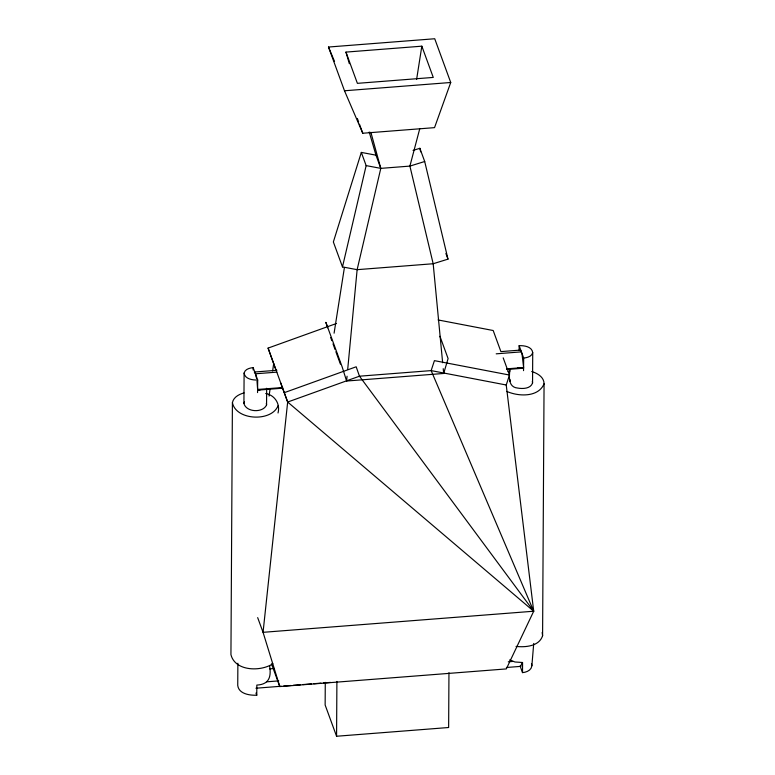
<?xml version="1.0" encoding="UTF-8"?>
<svg xmlns="http://www.w3.org/2000/svg" width="775" height="775" viewBox="0 0 775 775"><rect width="100%" height="100%" fill="white"/><g stroke="black" fill="none" stroke-linecap="round" stroke-linejoin="round"><path stroke-width="1.16" d="M244.038 392.906C239.058 394.262 233.507 397.139 232.413 402.651L230.94 654.604C234.98 671.344 260.584 671.877 272.848 663.758M237.877 663.264L237.741 685.468C238.748 693.954 249.812 695.514 256.767 695.214L256.825 685.09C268.993 684.412 271.512 677.195 269.564 665.57M266.658 388.275L266.561 404.967C262.938 413.162 246.062 412.348 243.922 403.426L244.106 373.037C245.045 369.123 249.666 367.999 253.154 367.612L257.688 380.002L257.552 392.596M253.134 369.975L253.154 367.612M278.031 412.978C280.424 403.911 274.844 395.192 265.709 393.477M325.277 682.368L325.142 705.008L336.573 736.25L448.638 727.512L448.957 672.69M336.573 736.25L336.902 681.428M519.114 350.407L519.143 345.679C524.113 345.466 532.008 346.57 532.725 352.635L532.551 383.024C530.555 388.827 522.718 388.953 517.642 388.062C508.08 387.219 509.03 376.602 509.979 369.578M519.143 345.679L523.677 358.069L523.542 370.653M533.723 643.444L531.873 665.783C531.437 670.307 526.487 672.303 522.515 672.623L522.573 662.499L514.988 661.986L509.621 659.951M516.034 646.408C525.402 647.483 539.264 646.311 542.587 635.762L544.06 383.809C544.118 377.144 537.366 373.192 531.698 371.535M439.948 336.292L448.095 358.563L443.678 373.463L346.599 381.029L347.055 376.243M347.733 369.055L357.13 269.671L380.796 168.369L370.857 132.263M336.524 323.466L268.082 348.101L287.67 402.041L263.054 632.322L279.794 686.572L506.327 668.912L533.704 611.223L506.23 385.001L509.485 375.042L503.188 357.856M521.837 663.138L520.732 666.374L506.385 667.488M269.061 396.073L270.088 388.895M272.635 370.944L273.662 363.756M334.093 333.182L344.429 267.443M416.621 79.379L421.832 46.18L345.96 52.099L349.331 63.676M424.7 161.5L447.979 259.141L433.177 263.742L357.13 269.671L342.482 266.92L366.149 165.608L361.324 152.413L375.962 155.165L380.796 168.369L409.897 166.102L424.7 161.5L419.866 148.296L413.036 150.418M419.74 128.766L409.897 166.102L433.177 263.742L442.651 362.729M361.324 152.413L333.357 241.965L342.482 266.92M243.922 403.426L244.483 401.847M278.07 405.742C271.55 422.152 235.91 420.525 232.413 402.651M509.911 381.494L510.473 379.915M532.725 352.635C531.776 356.558 527.165 357.682 523.677 358.069M544.06 383.809C538.441 397.546 518.33 396.587 506.811 391.404M450.73 82.489L434.533 127.642L362.758 133.242L344.497 90.772L328.493 47.033L434.727 38.75L450.73 82.489L344.497 90.772M519.773 350.416L520.81 350.6L522.001 353.836L523.619 367.534L506.811 368.842M284.377 392.634L356.18 366.788L359.474 376.195L533.704 611.223L263.054 632.322L257.668 617.617M280.666 382.898L287.67 402.041L359.474 376.195L431.152 370.605L506.23 385.001M508.042 371.642L510.018 370.973M260.429 389.699L257.629 390.135L282.662 388.178M254.268 372.039L276.917 370.276M496.194 353.836L521.41 351.869M254.83 372.533L255.421 373.802L276.878 372.136M506.802 369.501L523.619 368.193L517.758 367.796M282.662 387.519L257.629 389.467L257.019 381.193M269.623 668.854L274.427 668.476M508.284 661.792L513.108 661.414M266.668 681.826L278.719 680.886M255.944 688.219L281.238 686.243M283.65 686.059L290.877 685.497M293.279 685.303L300.506 684.742M302.918 684.558L311.347 683.899M313.759 683.705L320.976 683.143M323.388 682.959L330.615 682.397M520.257 350.106L500.902 351.608L493.191 330.518L438.059 319.939M257.688 380.002C252.718 380.215 244.822 379.101 244.106 373.037M366.149 165.608L380.796 168.369M509.485 375.042L434.417 360.646L431.152 370.605L533.704 611.223L287.67 402.041M520.17 665.88L520.732 666.374M328.493 47.033L334.538 61.457M421.832 46.18L433.264 77.422L357.391 83.342L345.96 52.099M445.896 253.473L447.979 259.141M357.362 118.497L358.612 121.898M359.445 124.165L362.758 133.242M520.316 666.607L522.515 672.623M330.683 337.542L331.826 340.661M333.008 343.877L335.062 349.506M335.885 351.753L340.419 364.143M276.132 370.518L268.082 348.101M271.483 663.846L279.794 686.572M255.973 693.044L256.767 695.214M327.718 327.806L325.858 322.352L342.153 366.875L346.599 381.029M255.421 373.802L256.554 378.287M369.22 132.012L375.962 155.165M419.866 148.296L420.651 151.832M531.514 663.681L531.873 665.783M532.338 381.397L532.551 383.024M542.171 632.468L542.587 635.762M266.348 403.329L266.561 404.967M443.222 368.687L443.678 373.463"/></g></svg>
